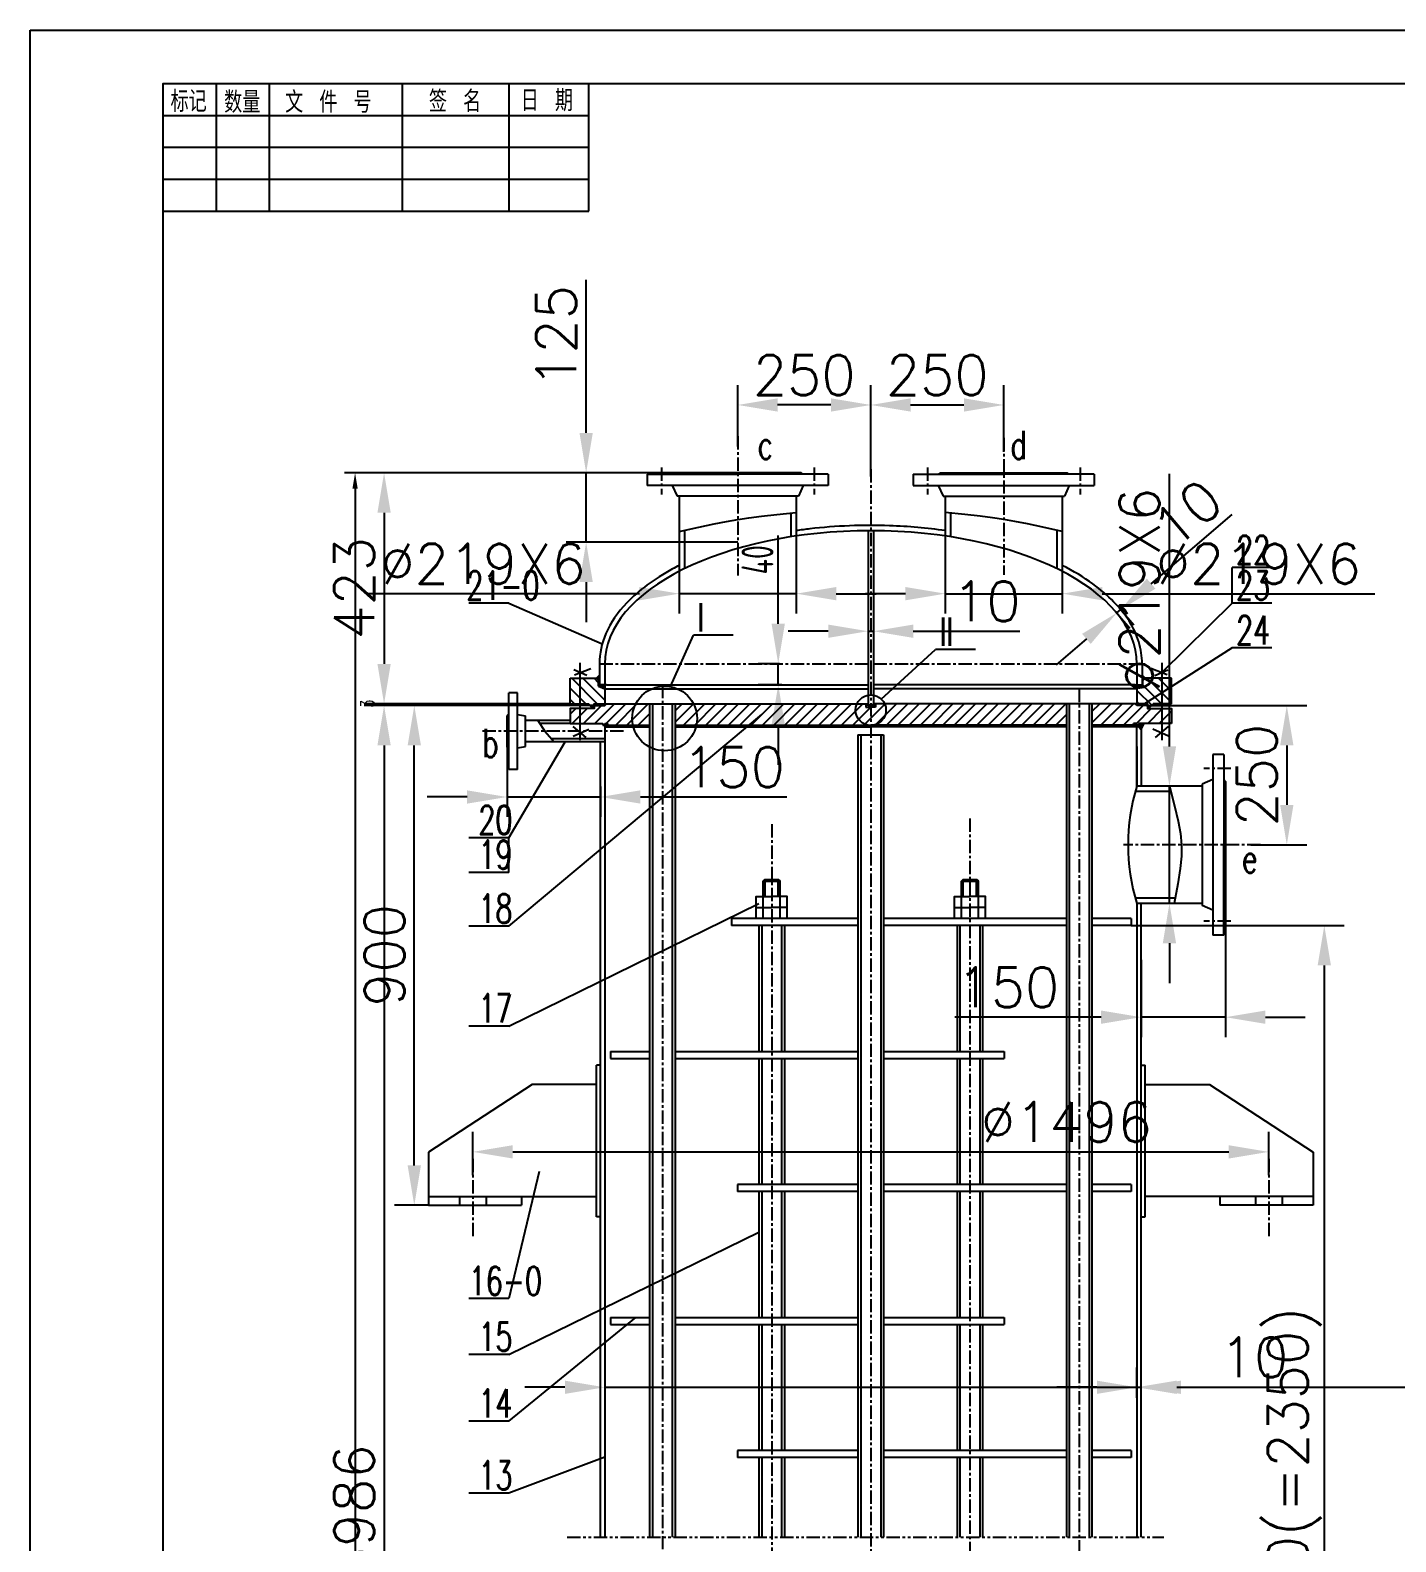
# Model space of a CAD drawing. Header units: millimetres. Extents: x 394735 to 397054, y -22030 to -21189.
# Drawn here: x 396460.1 to 396716.8, y -21473.5 to -21189.4 of the extents above; entities that cross this region are included whole.
import ezdxf

# ---------------------------------------------------------------- set-up
doc = ezdxf.new("R2010")
doc.units = ezdxf.units.MM
doc.linetypes.add('CENTERX2', pattern=[4, 2.5, -0.5, 0.5, -0.5])
doc.linetypes.add('PHANTOMX2', pattern=[5, 2.5, -0.5, 0.5, -0.5, 0.5, -0.5])
for name, color, linetype in [('16CEN', 6, 'CENTERX2'), ('16CON', 4, 'Continuous'), ('16CON2', 3, 'Continuous'), ('16TXT', 3, 'Continuous'), ('PHANTOMX2', 3, 'PHANTOMX2')]:
    doc.layers.add(name, color=color, linetype=linetype)
doc.styles.add('HZ', font='txt', dxfattribs={"width": 0.8, "bigfont": 'HZTXT.SHX'})
doc.styles.add('HZ1', font='ascii.shx', dxfattribs={"width": 0.75, "bigfont": 'hztxt2.shx'})
doc.styles.get("Standard").update_dxf_attribs({"font": 'txt', "bigfont": 'gbcbig.shx'})
doc.dimstyles.get("Standard").update_dxf_attribs({"dimscale": 1.5, "dimtxt": 5, "dimasz": 5, "dimexe": 2.5, "dimexo": 0, "dimgap": 1.25, "dimtad": 3, "dimdec": 0, "dimdsep": 46, "dimtxsty": 'Standard', "dimcen": 0, "dimaunit": 1, "dimadec": 0, "dimazin": 0, "dimtfac": 1, "dimtdec": 4, "dimtmove": 0, "dimatfit": 1, "dimfxl": 1, "dimtolj": 1, "dimtzin": 0, "dimarcsym": 0})
pattern_1 = [(45, (396460.11174, -22030.40785), (-0.088388348, 0.088388348), []), (135, (396460.11174, -22030.40785), (-0.088388348, -0.088388348), [])]

# ---------------------------------------------------------------- blocks, each defined once
blk = doc.blocks.new('*D596')
at = {"layer": '16CON2', "color": 0, "lineweight": -2}
for p, q in [((396566.1, -21316.33), (396522.87, -21316.33)), ((396526.62, -21323.83), (396526.62, -21612.36)), ((396542.91, -21619.86), (396522.87, -21619.86))]:
    blk.add_line(p, q, dxfattribs=at)
at = {"layer": '16CON2', "color": 0}
for points in [[(396525.37, -21323.83), (396527.87, -21323.83), (396526.62, -21316.33)], [(396525.37, -21612.36), (396527.87, -21612.36), (396526.62, -21619.86)]]:
    blk.add_solid(points, dxfattribs=at)
at = {"layer": 'Defpoints', "color": 0}
for p in [(396566.1, -21316.33), (396526.62, -21619.86), (396542.91, -21619.86)]:
    blk.add_point(p, dxfattribs=at)
at = {"layer": '16CON2', "color": 0, "insert": (396521, -21468.1), "char_height": 7.5, "attachment_point": 5, "rotation": 90}
blk.add_mtext('\\A1;3986', dxfattribs=at)
blk = doc.blocks.new('*D597')
at = {"layer": '16CON2', "color": 0, "lineweight": -2}
for p, q in [((396581.2, -21272.6), (396522.87, -21272.6)), ((396526.62, -21280.1), (396526.62, -21308.53)), ((396561.6, -21316.03), (396522.87, -21316.03))]:
    blk.add_line(p, q, dxfattribs=at)
at = {"layer": '16CON2', "color": 0}
for points in [[(396525.37, -21280.1), (396527.87, -21280.1), (396526.62, -21272.6)], [(396525.37, -21308.53), (396527.87, -21308.53), (396526.62, -21316.03)]]:
    blk.add_solid(points, dxfattribs=at)
at = {"layer": 'Defpoints', "color": 0}
for p in [(396581.2, -21272.6), (396526.62, -21316.03), (396561.6, -21316.03)]:
    blk.add_point(p, dxfattribs=at)
at = {"layer": '16CON2', "color": 0, "insert": (396521, -21294.32), "char_height": 7.5, "attachment_point": 5, "rotation": 90}
blk.add_mtext('\\A1;423', dxfattribs=at)
blk = doc.blocks.new('*D598')
at = {"layer": '16CON2', "color": 0, "lineweight": -2}
for p, q in [((396564.6, -21265.1), (396564.6, -21236.35)), ((396572.28, -21272.6), (396560.85, -21272.6)), ((396564.6, -21285.65), (396564.6, -21272.6)), ((396593.1, -21285.65), (396560.85, -21285.65)), ((396564.6, -21293.15), (396564.6, -21300.65))]:
    blk.add_line(p, q, dxfattribs=at)
at = {"layer": '16CON2', "color": 0}
for points in [[(396563.35, -21265.1), (396565.85, -21265.1), (396564.6, -21272.6)], [(396563.35, -21293.15), (396565.85, -21293.15), (396564.6, -21285.65)]]:
    blk.add_solid(points, dxfattribs=at)
at = {"layer": 'Defpoints', "color": 0}
for p in [(396564.6, -21272.6), (396572.28, -21272.6), (396593.1, -21285.65)]:
    blk.add_point(p, dxfattribs=at)
at = {"layer": '16CON2', "color": 0, "insert": (396558.97, -21246.97), "char_height": 7.5, "attachment_point": 5, "rotation": 90}
blk.add_mtext('\\A1;125', dxfattribs=at)
blk = doc.blocks.new('*D599')
at = {"layer": '16CON2', "color": 0, "lineweight": -2}
for p, q in [((396593.1, -21267.65), (396593.1, -21256.1)), ((396618.1, -21273.29), (396618.1, -21256.1)), ((396610.6, -21259.85), (396600.6, -21259.85))]:
    blk.add_line(p, q, dxfattribs=at)
at = {"layer": '16CON2', "color": 0}
for points in [[(396600.6, -21258.6), (396600.6, -21261.1), (396593.1, -21259.85)], [(396610.6, -21258.6), (396610.6, -21261.1), (396618.1, -21259.85)]]:
    blk.add_solid(points, dxfattribs=at)
at = {"layer": 'Defpoints', "color": 0}
for p in [(396593.1, -21259.85), (396593.1, -21267.65), (396618.1, -21273.29)]:
    blk.add_point(p, dxfattribs=at)
at = {"layer": '16CON2', "color": 0, "insert": (396605.6, -21254.23), "char_height": 7.5, "attachment_point": 5}
blk.add_mtext('\\A1;250', dxfattribs=at)
blk = doc.blocks.new('*D600')
at = {"layer": '16CON2', "color": 0, "lineweight": -2}
for p, q in [((396618.1, -21266.86), (396618.1, -21256.1)), ((396643.1, -21268.66), (396643.1, -21256.1)), ((396625.6, -21259.85), (396635.6, -21259.85))]:
    blk.add_line(p, q, dxfattribs=at)
at = {"layer": '16CON2', "color": 0}
for points in [[(396625.6, -21258.6), (396625.6, -21261.1), (396618.1, -21259.85)], [(396635.6, -21258.6), (396635.6, -21261.1), (396643.1, -21259.85)]]:
    blk.add_solid(points, dxfattribs=at)
at = {"layer": 'Defpoints', "color": 0}
for p in [(396643.1, -21259.85), (396618.1, -21266.86), (396643.1, -21268.66)]:
    blk.add_point(p, dxfattribs=at)
at = {"layer": '16CON2', "color": 0, "insert": (396630.6, -21254.23), "char_height": 7.5, "attachment_point": 5}
blk.add_mtext('\\A1;250', dxfattribs=at)
blk = doc.blocks.new('*D601')
at = {"layer": '16CON2', "color": 0, "lineweight": -2}
for p, q in [((396604.1, -21284.48), (396604.1, -21299.07)), ((396582.1, -21291.13), (396582.1, -21299.07)), ((396574.6, -21295.32), (396523.35, -21295.32)), ((396604.1, -21295.32), (396582.1, -21295.32)), ((396611.6, -21295.32), (396619.1, -21295.32))]:
    blk.add_line(p, q, dxfattribs=at)
at = {"layer": '16CON2', "color": 0}
for points in [[(396574.6, -21294.07), (396574.6, -21296.57), (396582.1, -21295.32)], [(396611.6, -21294.07), (396611.6, -21296.57), (396604.1, -21295.32)]]:
    blk.add_solid(points, dxfattribs=at)
at = {"layer": 'Defpoints', "color": 0}
for p in [(396604.1, -21284.48), (396582.1, -21291.13), (396582.1, -21295.32)]:
    blk.add_point(p, dxfattribs=at)
at = {"layer": '16CON2', "color": 0, "insert": (396545.23, -21289.69), "char_height": 7.5, "attachment_point": 5}
blk.add_mtext('\\A1;%%C219X6', dxfattribs=at)
blk = doc.blocks.new('*D602')
at = {"layer": '16CON2', "color": 0, "lineweight": -2}
for p, q in [((396632.1, -21284.48), (396632.1, -21299.07)), ((396654.1, -21291.13), (396654.1, -21299.07)), ((396624.6, -21295.32), (396617.1, -21295.32)), ((396632.1, -21295.32), (396654.1, -21295.32)), ((396661.6, -21295.32), (396712.85, -21295.32))]:
    blk.add_line(p, q, dxfattribs=at)
at = {"layer": '16CON2', "color": 0}
for points in [[(396624.6, -21294.07), (396624.6, -21296.57), (396632.1, -21295.32)], [(396661.6, -21294.07), (396661.6, -21296.57), (396654.1, -21295.32)]]:
    blk.add_solid(points, dxfattribs=at)
at = {"layer": 'Defpoints', "color": 0}
for p in [(396632.1, -21284.48), (396654.1, -21291.13), (396654.1, -21295.32)]:
    blk.add_point(p, dxfattribs=at)
at = {"layer": '16CON2', "color": 0, "insert": (396690.98, -21289.69), "char_height": 7.5, "attachment_point": 5}
blk.add_mtext('\\A1;%%C219X6', dxfattribs=at)
blk = doc.blocks.new('*D603')
at = {"layer": '16CON2', "color": 0, "lineweight": -2}
for p, q in [((396617.6, -21297.98), (396617.6, -21306.13)), ((396618.6, -21297.98), (396618.6, -21306.13)), ((396610.1, -21302.38), (396602.6, -21302.38)), ((396617.6, -21302.38), (396618.6, -21302.38)), ((396626.1, -21302.38), (396646.1, -21302.38))]:
    blk.add_line(p, q, dxfattribs=at)
at = {"layer": '16CON2', "color": 0}
for points in [[(396610.1, -21301.13), (396610.1, -21303.63), (396617.6, -21302.38)], [(396626.1, -21301.13), (396626.1, -21303.63), (396618.6, -21302.38)]]:
    blk.add_solid(points, dxfattribs=at)
at = {"layer": 'Defpoints', "color": 0}
for p in [(396617.6, -21297.98), (396618.6, -21297.98), (396618.6, -21302.38)]:
    blk.add_point(p, dxfattribs=at)
at = {"layer": '16CON2', "color": 0, "insert": (396639.85, -21296.76), "char_height": 7.5, "attachment_point": 5}
blk.add_mtext('\\A1;10', dxfattribs=at)
blk = doc.blocks.new('*D604')
at = {"layer": '16CON2', "color": 0, "lineweight": -2}
for p, q in [((396600.71, -21300.98), (396600.71, -21284.4)), ((396600.94, -21308.48), (396596.96, -21308.48)), ((396600.71, -21312.48), (396600.71, -21308.48)), ((396601.39, -21312.48), (396596.96, -21312.48)), ((396600.71, -21319.98), (396600.71, -21327.48))]:
    blk.add_line(p, q, dxfattribs=at)
at = {"layer": '16CON2', "color": 0}
for points in [[(396599.46, -21300.98), (396601.96, -21300.98), (396600.71, -21308.48)], [(396599.46, -21319.98), (396601.96, -21319.98), (396600.71, -21312.48)]]:
    blk.add_solid(points, dxfattribs=at)
at = {"layer": 'Defpoints', "color": 0}
for p in [(396600.71, -21308.48), (396600.94, -21308.48), (396601.39, -21312.48)]:
    blk.add_point(p, dxfattribs=at)
at = {"layer": '16CON2', "color": 0, "insert": (396596.81, -21288.94), "char_height": 6, "attachment_point": 5, "rotation": 90, "style": 'HZ1'}
blk.add_mtext('\\A1;40', dxfattribs=at)
blk = doc.blocks.new('*D605')
at = {"layer": '16CON2', "color": 0, "lineweight": -2}
for p, q in [((396670.8, -21293.44), (396686.02, -21280.46)), ((396664.33, -21298.95), (396665.09, -21298.3)), ((396664.86, -21298.03), (396667.53, -21301.16)), ((396664.1, -21298.68), (396666.77, -21301.81)), ((396658.63, -21303.82), (396652.92, -21308.69))]:
    blk.add_line(p, q, dxfattribs=at)
at = {"layer": '16CON2', "color": 0}
for points in [[(396669.99, -21292.49), (396671.61, -21294.39), (396665.09, -21298.3)], [(396657.82, -21302.87), (396659.44, -21304.77), (396664.33, -21298.95)]]:
    blk.add_solid(points, dxfattribs=at)
at = {"layer": 'Defpoints', "color": 0}
for p in [(396664.86, -21298.03), (396665.09, -21298.3), (396664.1, -21298.68)]:
    blk.add_point(p, dxfattribs=at)
at = {"layer": '16CON2', "color": 0, "insert": (396677.61, -21280.23), "char_height": 7.5, "attachment_point": 5, "rotation": 40.4651}
blk.add_mtext('\\A1;10', dxfattribs=at)
blk = doc.blocks.new('*D606')
at = {"layer": '16CON2', "color": 0, "lineweight": -2}
for p, q in [((396670.1, -21316.33), (396700.05, -21316.33)), ((396696.3, -21323.83), (396696.3, -21335.03)), ((396689.52, -21342.53), (396700.05, -21342.53))]:
    blk.add_line(p, q, dxfattribs=at)
at = {"layer": '16CON2', "color": 0}
for points in [[(396695.05, -21323.83), (396697.55, -21323.83), (396696.3, -21316.33)], [(396695.05, -21335.03), (396697.55, -21335.03), (396696.3, -21342.53)]]:
    blk.add_solid(points, dxfattribs=at)
at = {"layer": 'Defpoints', "color": 0}
for p in [(396670.1, -21316.33), (396689.52, -21342.53), (396696.3, -21342.53)]:
    blk.add_point(p, dxfattribs=at)
at = {"layer": '16CON2', "color": 0, "insert": (396690.68, -21329.43), "char_height": 7.5, "attachment_point": 5, "rotation": 90}
blk.add_mtext('\\A1;250', dxfattribs=at)
blk = doc.blocks.new('*D607')
at = {"layer": '16CON2', "color": 0, "lineweight": -2}
for p, q in [((396684.77, -21353.84), (396684.77, -21378.68)), ((396668.9, -21364.12), (396668.9, -21378.68)), ((396661.4, -21374.93), (396633.9, -21374.93)), ((396684.77, -21374.93), (396668.9, -21374.93)), ((396692.27, -21374.93), (396699.77, -21374.93))]:
    blk.add_line(p, q, dxfattribs=at)
at = {"layer": '16CON2', "color": 0}
for points in [[(396661.4, -21373.68), (396661.4, -21376.18), (396668.9, -21374.93)], [(396692.27, -21373.68), (396692.27, -21376.18), (396684.77, -21374.93)]]:
    blk.add_solid(points, dxfattribs=at)
at = {"layer": 'Defpoints', "color": 0}
for p in [(396684.77, -21353.84), (396668.9, -21364.12), (396668.9, -21374.93)]:
    blk.add_point(p, dxfattribs=at)
at = {"layer": '16CON2', "color": 0, "insert": (396643.9, -21369.31), "char_height": 7.5, "attachment_point": 5}
blk.add_mtext('\\A1;150', dxfattribs=at)
blk = doc.blocks.new('*D608')
at = {"layer": '16CON2', "color": 0, "lineweight": -2}
for p, q in [((396667.04, -21357.7), (396707.1, -21357.7)), ((396703.35, -21365.2), (396703.35, -21575.2)), ((396647.97, -21582.7), (396707.1, -21582.7))]:
    blk.add_line(p, q, dxfattribs=at)
at = {"layer": '16CON2', "color": 0}
for points in [[(396702.1, -21365.2), (396704.6, -21365.2), (396703.35, -21357.7)], [(396702.1, -21575.2), (396704.6, -21575.2), (396703.35, -21582.7)]]:
    blk.add_solid(points, dxfattribs=at)
at = {"layer": 'Defpoints', "color": 0}
for p in [(396667.04, -21357.7), (396647.97, -21582.7), (396703.35, -21582.7)]:
    blk.add_point(p, dxfattribs=at)
at = {"layer": '16CON2', "color": 0, "insert": (396697.73, -21470.2), "char_height": 7.5, "attachment_point": 5, "rotation": 90}
blk.add_mtext('\\A1;13X250(=2350)', dxfattribs=at)
blk = doc.blocks.new('*D614')
at = {"layer": '16CON2', "color": 0, "lineweight": -2}
for p, q in [((396560.6, -21444.5), (396553.1, -21444.5)), ((396568.1, -21444.28), (396568.1, -21448.25)), ((396568.1, -21444.5), (396668.1, -21444.5)), ((396668.1, -21444.06), (396668.1, -21448.25)), ((396675.6, -21444.5), (396790.6, -21444.5))]:
    blk.add_line(p, q, dxfattribs=at)
at = {"layer": '16CON2', "color": 0}
for points in [[(396560.6, -21443.25), (396560.6, -21445.75), (396568.1, -21444.5)], [(396675.6, -21443.25), (396675.6, -21445.75), (396668.1, -21444.5)]]:
    blk.add_solid(points, dxfattribs=at)
at = {"layer": 'Defpoints', "color": 0}
for p in [(396568.1, -21444.28), (396668.1, -21444.06), (396668.1, -21444.5)]:
    blk.add_point(p, dxfattribs=at)
at = {"layer": '16CON2', "color": 0, "insert": (396736.85, -21438.87), "char_height": 7.5, "attachment_point": 5}
blk.add_mtext('\\A1;          %%C1000', dxfattribs=at)
blk = doc.blocks.new('*D615')
at = {"layer": '16CON2', "color": 0, "lineweight": -2}
for p, q in [((396668.1, -21446.5), (396668.1, -21440.75)), ((396668.9, -21444.5), (396668.9, -21440.75)), ((396660.6, -21444.5), (396653.1, -21444.5)), ((396668.1, -21444.5), (396668.9, -21444.5)), ((396676.4, -21444.5), (396696.4, -21444.5))]:
    blk.add_line(p, q, dxfattribs=at)
at = {"layer": '16CON2', "color": 0}
for points in [[(396660.6, -21443.25), (396660.6, -21445.75), (396668.1, -21444.5)], [(396676.4, -21443.25), (396676.4, -21445.75), (396668.9, -21444.5)]]:
    blk.add_solid(points, dxfattribs=at)
at = {"layer": 'Defpoints', "color": 0}
for p in [(396668.9, -21444.5), (396668.9, -21444.5), (396668.1, -21446.5)]:
    blk.add_point(p, dxfattribs=at)
at = {"layer": '16CON2', "color": 0, "insert": (396690.15, -21438.87), "char_height": 7.5, "attachment_point": 5}
blk.add_mtext('\\A1;10', dxfattribs=at)
blk = doc.blocks.new('*D616')
at = {"layer": '16CON2', "color": 0, "lineweight": -2}
for p, q in [((396533.46, -21316.33), (396528.55, -21316.33)), ((396532.3, -21402.78), (396532.3, -21323.83)), ((396534.97, -21410.28), (396528.55, -21410.28))]:
    blk.add_line(p, q, dxfattribs=at)
at = {"layer": '16CON2', "color": 0}
for points in [[(396531.05, -21323.83), (396533.55, -21323.83), (396532.3, -21316.33)], [(396531.05, -21402.78), (396533.55, -21402.78), (396532.3, -21410.28)]]:
    blk.add_solid(points, dxfattribs=at)
at = {"layer": 'Defpoints', "color": 0}
for p in [(396532.3, -21316.33), (396533.46, -21316.33), (396534.97, -21410.28)]:
    blk.add_point(p, dxfattribs=at)
at = {"layer": '16CON2', "color": 0, "insert": (396526.68, -21363.31), "char_height": 7.5, "attachment_point": 5, "rotation": 90}
blk.add_mtext('\\A1;900', dxfattribs=at)
blk = doc.blocks.new('*D617')
at = {"layer": '16CON2', "color": 0, "lineweight": -2}
for p, q in [((396543.3, -21404.65), (396543.3, -21396.5)), ((396692.9, -21404.65), (396692.9, -21396.5)), ((396550.8, -21400.25), (396685.4, -21400.25))]:
    blk.add_line(p, q, dxfattribs=at)
at = {"layer": '16CON2', "color": 0}
for points in [[(396550.8, -21399), (396550.8, -21401.5), (396543.3, -21400.25)], [(396685.4, -21399), (396685.4, -21401.5), (396692.9, -21400.25)]]:
    blk.add_solid(points, dxfattribs=at)
at = {"layer": 'Defpoints', "color": 0}
for p in [(396692.9, -21400.25), (396543.3, -21404.65), (396692.9, -21404.65)]:
    blk.add_point(p, dxfattribs=at)
at = {"layer": '16CON2', "color": 0, "insert": (396618.1, -21394.63), "char_height": 7.5, "attachment_point": 5}
blk.add_mtext('\\A1;           %%c1496', dxfattribs=at)
blk = doc.blocks.new('*D618')
at = {"layer": '16CON2', "color": 0, "lineweight": -2}
for p, q in [((396549.73, -21323.53), (396549.73, -21337.29)), ((396567.3, -21331.56), (396567.3, -21337.29)), ((396542.23, -21333.54), (396534.73, -21333.54)), ((396549.73, -21333.54), (396567.3, -21333.54)), ((396574.8, -21333.54), (396602.3, -21333.54))]:
    blk.add_line(p, q, dxfattribs=at)
at = {"layer": '16CON2', "color": 0}
for points in [[(396542.23, -21332.29), (396542.23, -21334.79), (396549.73, -21333.54)], [(396574.8, -21332.29), (396574.8, -21334.79), (396567.3, -21333.54)]]:
    blk.add_solid(points, dxfattribs=at)
at = {"layer": 'Defpoints', "color": 0}
for p in [(396549.73, -21323.53), (396567.3, -21331.56), (396567.3, -21333.54)]:
    blk.add_point(p, dxfattribs=at)
at = {"layer": '16CON2', "color": 0, "insert": (396592.3, -21327.92), "char_height": 7.5, "attachment_point": 5}
blk.add_mtext('\\A1;150', dxfattribs=at)
blk = doc.blocks.new('*D774')
at = {"layer": '16CON2', "color": 0, "lineweight": -2}
for p, q in [((396674.24, -21324.03), (396674.24, -21272.78)), ((396676.73, -21331.53), (396670.49, -21331.53)), ((396674.24, -21353.53), (396674.24, -21331.53)), ((396674.24, -21353.53), (396670.49, -21353.53)), ((396674.24, -21361.03), (396674.24, -21368.53))]:
    blk.add_line(p, q, dxfattribs=at)
at = {"layer": '16CON2', "color": 0}
for points in [[(396672.99, -21324.03), (396675.49, -21324.03), (396674.24, -21331.53)], [(396672.99, -21361.03), (396675.49, -21361.03), (396674.24, -21353.53)]]:
    blk.add_solid(points, dxfattribs=at)
at = {"layer": 'Defpoints', "color": 0}
for p in [(396674.24, -21331.53), (396676.73, -21331.53), (396674.24, -21353.53)]:
    blk.add_point(p, dxfattribs=at)
at = {"layer": '16CON2', "color": 0, "insert": (396668.61, -21294.66), "char_height": 7.5, "attachment_point": 5, "rotation": 90}
blk.add_mtext('\\A1;%%C219X6', dxfattribs=at)

msp = doc.modelspace()

# ---------------------------------------------------------------- hatches: boundary and pattern name
at = {"layer": '16CON2'}
h = msp.add_hatch(dxfattribs=at)
h.set_pattern_fill('ANSI31', color=256, scale=12, angle=90, style=0)
h.set_pattern_definition([(135, (396460.1117, -22030.4078), (-1.0606602, -1.0606602), [])])
h.paths.add_polyline_path([(396568.1, -21313.23), (396566.95, -21312.69), (396566.95, -21311.61), (396566.52, -21311.23), (396563.39, -21311.23), (396563.39, -21316.03), (396565.04, -21316.03), (396565.64, -21316.63), (396566.1, -21316.63), (396566.1, -21316.03), (396568.1, -21316.03)])
h.paths.add_polyline_path([(396563.39, -21311.23), (396561.6, -21311.23), (396561.6, -21316.03), (396563.39, -21316.03)])
h.paths.add_polyline_path([(396672.82, -21311.23), (396669.69, -21311.23), (396669.26, -21311.61), (396669.26, -21312.69), (396668.1, -21313.23), (396668.1, -21316.03), (396670.1, -21316.03), (396670.1, -21316.63), (396670.57, -21316.63), (396671.17, -21316.03), (396672.82, -21316.03)])
h.paths.add_polyline_path([(396674.6, -21311.23), (396672.82, -21311.23), (396672.82, -21316.03), (396674.6, -21316.03)])
h = msp.add_hatch(dxfattribs=at)
h.set_pattern_fill('ANSI37', color=256, style=0)
h.set_pattern_definition(pattern_1)
h.paths.add_polyline_path([(396567.1, -21310.66), (396566.52, -21311.23), (396566.95, -21311.61), (396567.1, -21311.61)])
h.paths.add_polyline_path([(396568.1, -21312.48), (396566.95, -21312.48), (396566.95, -21312.69), (396568.1, -21313.23)])
h.paths.add_polyline_path([(396568.1, -21316.03), (396566.1, -21316.03), (396566.1, -21316.33), (396568.1, -21316.33)])
h = msp.add_hatch(dxfattribs=at)
h.set_pattern_fill('ANSI37', color=256, style=0)
h.set_pattern_definition(pattern_1)
h.paths.add_polyline_path([(396669.69, -21311.23), (396669.1, -21310.66), (396669.1, -21311.61), (396669.26, -21311.61)])
h.paths.add_polyline_path([(396669.26, -21312.69), (396669.26, -21312.48), (396668.1, -21312.48), (396668.1, -21313.23)])
h.paths.add_polyline_path([(396670.1, -21316.03), (396668.1, -21316.03), (396668.1, -21316.33), (396670.1, -21316.33)])
h = msp.add_hatch(dxfattribs=at)
h.set_pattern_fill('ANSI31', color=256, scale=12, style=0)
h.set_pattern_definition([(45, (396460.1117, -22030.4078), (-1.0606602, 1.0606602), [])])
h.paths.add_polyline_path([(396576.54, -21320.03), (396576.54, -21316.03), (396568.4, -21316.03), (396568.1, -21316.33), (396566.1, -21316.33), (396566.1, -21316.53), (396566.1, -21316.63), (396566.1, -21316.93), (396563.39, -21316.93), (396563.39, -21319.73), (396567.73, -21319.73), (396567.73, -21320.03), (396568.1, -21320.03), (396568.1, -21319.73), (396568.7, -21319.73), (396568.7, -21320.03)])
h.paths.add_polyline_path([(396563.39, -21316.93), (396561.6, -21316.93), (396561.6, -21319.73), (396563.39, -21319.73)])
h.paths.add_polyline_path([(396599.48, -21320.03), (396618.1, -21320.03), (396618.1, -21316.64), (396617.2, -21316.64), (396617.2, -21316.03), (396581.34, -21316.03), (396581.34, -21320.03)])
h.paths.add_polyline_path([(396654.87, -21320.03), (396654.87, -21316.03), (396619, -21316.03), (396619, -21316.64), (396618.1, -21316.64), (396618.1, -21320.03)])
h.paths.add_polyline_path([(396667.5, -21320.03), (396667.5, -21319.73), (396668.1, -21319.73), (396668.1, -21320.03), (396668.48, -21320.03), (396668.48, -21319.73), (396672.82, -21319.73), (396672.82, -21316.93), (396670.1, -21316.93), (396670.1, -21316.63), (396670.1, -21316.33), (396668.1, -21316.33), (396667.8, -21316.03), (396659.67, -21316.03), (396659.67, -21320.03)])
h.paths.add_polyline_path([(396672.82, -21319.73), (396674.6, -21319.73), (396674.6, -21316.93), (396672.82, -21316.93)])
h = msp.add_hatch(dxfattribs=at)
h.set_pattern_fill('ANSI37', color=256, scale=4, style=0)
h.set_pattern_definition([(45, (396460.11174, -21955.01385), (-0.3535534, 0.3535534), []), (135, (396460.11174, -21955.01385), (-0.3535534, -0.3535534), [])])
h.paths.add_polyline_path([(396618.1, -21316.24), (396617.2, -21316.24), (396617.2, -21316.64), (396618.1, -21316.64)])
h.paths.add_polyline_path([(396619, -21316.24), (396618.1, -21316.24), (396618.1, -21316.64), (396619, -21316.64)])
h = msp.add_hatch(dxfattribs=at)
h.set_pattern_fill('ANSI37', color=256, style=0)
h.set_pattern_definition(pattern_1)
h.paths.add_polyline_path([(396669.51, -21319.73), (396668.48, -21319.73), (396668.48, -21320.03), (396668.1, -21320.03), (396668.1, -21320.33), (396668.48, -21320.33), (396668.9, -21320.84)])

# ---------------------------------------------------------------- linework, layer by layer
at = {"color": 3, "linetype": 'ByBlock'}
for p, q in [((396524.56, -21272.6), (396519.17, -21272.6)), ((396521.17, -21275.6), (396521.17, -21724.54))]:
    msp.add_line(p, q, dxfattribs=at)
msp.add_lwpolyline([(397044.11, -22020.41), (396485.11, -22020.41), (396485.11, -21199.41), (397044.11, -21199.41)], close=True)
msp.add_solid([(396520.67, -21275.6), (396521.67, -21275.6), (396521.17, -21272.6)], dxfattribs=at)
at = {"layer": '16CEN'}
for p, q in [((396593.1, -21265.74), (396593.1, -21291.89)), ((396643.1, -21266.02), (396643.1, -21291.75)), ((396578.75, -21271.59), (396578.75, -21276.65)), ((396607.46, -21271.59), (396607.46, -21276.65)), ((396618.1, -21271.91), (396618.1, -21683.75)), ((396628.75, -21271.59), (396628.75, -21276.65)), ((396657.46, -21271.59), (396657.46, -21276.65)), ((396567.1, -21308.48), (396617.6, -21308.48)), ((396618.6, -21308.48), (396669.1, -21308.48)), ((396578.94, -21312.46), (396578.94, -21622.14)), ((396657.27, -21313.23), (396657.27, -21631.93)), ((396685.78, -21328.18), (396680.73, -21328.18)), ((396636.73, -21337.57), (396636.73, -21631.93)), ((396599.48, -21338.64), (396599.48, -21622.8)), ((396691.35, -21342.53), (396665.62, -21342.53)), ((396685.78, -21356.89), (396680.73, -21356.89)), ((396543.3, -21401.57), (396543.3, -21416.55)), ((396692.9, -21401.57), (396692.9, -21416.55))]:
    msp.add_line(p, q, dxfattribs=at)
msp.add_lwpolyline([(396571.63, -21321.17), (396545.06, -21321.17)], dxfattribs=at)
at = {"layer": '16CON'}
for p, q in [((396576.1, -21272.88), (396576.1, -21275)), ((396605.01, -21272.6), (396581.2, -21272.6)), ((396610.1, -21272.88), (396610.1, -21275)), ((396626.1, -21272.88), (396626.1, -21275)), ((396631.2, -21272.6), (396655.01, -21272.6)), ((396660.1, -21272.88), (396660.1, -21275)), ((396610.1, -21275), (396576.1, -21275)), ((396626.1, -21275), (396660.1, -21275)), ((396604.51, -21277), (396581.7, -21277)), ((396582.1, -21277), (396582.1, -21291.13)), ((396604.1, -21277), (396604.1, -21284.48)), ((396631.7, -21277), (396654.51, -21277)), ((396632.1, -21277), (396632.1, -21284.48)), ((396654.1, -21277), (396654.1, -21291.13)), ((396603.1, -21280.18), (396603.1, -21284.63)), ((396633.1, -21280.18), (396633.1, -21284.63)), ((396583.1, -21283.41), (396583.1, -21290.63)), ((396617.6, -21283.48), (396617.6, -21316.24)), ((396618.6, -21283.48), (396618.6, -21316.24)), ((396653.1, -21283.41), (396653.1, -21290.63)), ((396567.1, -21308.48), (396567.1, -21312.48)), ((396568.1, -21308.48), (396568.1, -21316.33)), ((396668.1, -21308.48), (396668.1, -21316.33)), ((396669.1, -21308.48), (396669.1, -21312.48)), ((396566.95, -21311.61), (396566.52, -21311.23)), ((396566.95, -21312.69), (396566.95, -21311.61)), ((396669.26, -21311.61), (396669.69, -21311.23)), ((396669.26, -21312.69), (396669.26, -21311.61)), ((396550.1, -21328.36), (396550.1, -21313.98)), ((396551.73, -21328.36), (396551.73, -21313.98)), ((396550.1, -21318.03), (396549.73, -21318.19)), ((396549.73, -21324.15), (396549.73, -21318.19)), ((396549.73, -21324.15), (396549.73, -21318.19)), ((396551.73, -21318.03), (396553.23, -21318.27)), ((396553.23, -21324.07), (396553.23, -21318.27)), ((396576.54, -21316.03), (396576.54, -21472.66)), ((396577.07, -21316.03), (396577.07, -21472.66)), ((396580.8, -21316.03), (396580.8, -21472.66)), ((396581.34, -21316.03), (396581.34, -21472.66)), ((396617.2, -21316.03), (396617.2, -21316.64)), ((396619, -21316.03), (396619, -21316.64)), ((396654.87, -21316.03), (396654.87, -21472.66)), ((396655.41, -21316.03), (396655.41, -21472.66)), ((396659.14, -21316.03), (396659.14, -21472.66)), ((396659.67, -21316.03), (396659.67, -21472.66)), ((396567.73, -21319.73), (396567.73, -21320.03)), ((396568.1, -21320.03), (396568.1, -21319.73)), ((396568.1, -21320.03), (396568.1, -21472.66)), ((396568.7, -21320.03), (396568.7, -21319.73)), ((396667.5, -21320.03), (396667.5, -21319.73)), ((396668.1, -21320.03), (396668.1, -21319.73)), ((396668.1, -21331.53), (396668.1, -21320.03)), ((396668.48, -21319.73), (396668.48, -21320.03)), ((396668.9, -21320.84), (396668.9, -21331.53)), ((396567.3, -21472.66), (396567.3, -21323.17)), ((396615.7, -21321.87), (396615.7, -21472.66)), ((396615.7, -21321.87), (396620.5, -21321.87)), ((396616.24, -21321.87), (396616.24, -21472.66)), ((396619.97, -21321.87), (396619.97, -21472.66)), ((396620.5, -21321.87), (396620.5, -21472.66)), ((396668.1, -21324.03), (396668.1, -21331.53)), ((396550.1, -21324.31), (396549.73, -21324.15)), ((396551.73, -21324.31), (396553.23, -21324.07)), ((396682.37, -21325.53), (396682.37, -21359.53)), ((396684.49, -21325.53), (396682.37, -21325.53)), ((396674.5, -21332.53), (396667.82, -21332.53)), ((396680.37, -21331.53), (396668.1, -21331.53)), ((396680.37, -21331.12), (396680.37, -21353.94)), ((396684.77, -21330.63), (396684.77, -21354.44)), ((396675.31, -21352.53), (396667.82, -21352.53)), ((396668.1, -21353.53), (396668.1, -21472.66)), ((396680.37, -21353.53), (396668.1, -21353.53)), ((396668.9, -21472.66), (396668.9, -21353.53)), ((396591.9, -21356.37), (396591.9, -21357.7)), ((396615.7, -21356.37), (396591.9, -21356.37)), ((396615.7, -21357.7), (396591.9, -21357.7)), ((396597.08, -21357.7), (396597.08, -21381.37)), ((396597.61, -21357.7), (396597.61, -21381.37)), ((396601.35, -21357.7), (396601.35, -21381.37)), ((396601.88, -21357.7), (396601.88, -21381.37)), ((396636.73, -21356.37), (396620.5, -21356.37)), ((396636.73, -21357.7), (396620.5, -21357.7)), ((396634.33, -21357.7), (396634.33, -21381.37)), ((396634.86, -21357.7), (396634.86, -21381.37)), ((396654.87, -21356.37), (396636.73, -21356.37)), ((396654.87, -21357.7), (396636.73, -21357.7)), ((396638.6, -21357.7), (396638.6, -21381.37)), ((396639.13, -21357.7), (396639.13, -21381.37)), ((396667.04, -21356.37), (396659.67, -21356.37)), ((396667.04, -21357.7), (396659.67, -21357.7)), ((396667.04, -21356.37), (396667.04, -21357.7)), ((396684.49, -21359.53), (396682.37, -21359.53)), ((396569.17, -21381.37), (396576.54, -21381.37)), ((396569.17, -21381.37), (396569.17, -21382.7)), ((396569.17, -21382.7), (396576.54, -21382.7)), ((396581.34, -21381.37), (396601.88, -21381.37)), ((396581.34, -21382.7), (396601.88, -21382.7)), ((396597.08, -21382.7), (396597.08, -21406.37)), ((396597.61, -21382.7), (396597.61, -21406.37)), ((396601.35, -21382.7), (396601.35, -21406.37)), ((396601.88, -21381.37), (396615.7, -21381.37)), ((396601.88, -21382.7), (396615.7, -21382.7)), ((396601.88, -21382.7), (396601.88, -21406.37)), ((396620.5, -21381.37), (396643.16, -21381.37)), ((396620.5, -21382.7), (396643.16, -21382.7)), ((396634.33, -21382.7), (396634.33, -21406.37)), ((396634.86, -21382.7), (396634.86, -21406.37)), ((396638.6, -21382.7), (396638.6, -21406.37)), ((396639.13, -21382.7), (396639.13, -21406.37)), ((396643.16, -21381.37), (396643.16, -21382.7)), ((396566.54, -21412.44), (396566.54, -21383.96)), ((396669.67, -21412.44), (396669.67, -21383.96)), ((396534.97, -21400.28), (396534.97, -21410.28)), ((396701.24, -21400.28), (396701.24, -21410.28)), ((396593.05, -21406.37), (396593.05, -21407.7)), ((396615.7, -21406.37), (396593.05, -21406.37)), ((396634.33, -21406.37), (396620.5, -21406.37)), ((396654.87, -21406.37), (396634.33, -21406.37)), ((396667.04, -21406.37), (396659.67, -21406.37)), ((396667.04, -21406.37), (396667.04, -21407.7)), ((396534.97, -21408.62), (396566.54, -21408.62)), ((396540.8, -21408.62), (396540.8, -21410.28)), ((396545.8, -21408.62), (396545.8, -21410.28)), ((396552.47, -21408.62), (396552.47, -21410.28)), ((396615.7, -21407.7), (396593.05, -21407.7)), ((396597.08, -21407.7), (396597.08, -21431.37)), ((396597.61, -21407.7), (396597.61, -21431.37)), ((396601.35, -21407.7), (396601.35, -21431.37)), ((396601.88, -21407.7), (396601.88, -21431.37)), ((396634.33, -21407.7), (396620.5, -21407.7)), ((396654.87, -21407.7), (396634.33, -21407.7)), ((396634.33, -21407.7), (396634.33, -21431.37)), ((396634.86, -21407.7), (396634.86, -21431.37)), ((396638.6, -21407.7), (396638.6, -21431.37)), ((396639.13, -21407.7), (396639.13, -21431.37)), ((396667.04, -21407.7), (396659.67, -21407.7)), ((396701.24, -21408.62), (396669.67, -21408.62)), ((396683.74, -21408.62), (396683.74, -21410.28)), ((396690.4, -21408.62), (396690.4, -21410.28)), ((396695.4, -21408.62), (396695.4, -21410.28)), ((396534.97, -21410.28), (396552.47, -21410.28)), ((396701.24, -21410.28), (396683.74, -21410.28)), ((396569.17, -21431.37), (396569.17, -21432.7)), ((396569.17, -21431.37), (396576.54, -21431.37)), ((396581.34, -21431.37), (396601.88, -21431.37)), ((396601.88, -21431.37), (396615.7, -21431.37)), ((396620.5, -21431.37), (396643.16, -21431.37)), ((396643.16, -21431.37), (396643.16, -21432.7)), ((396569.17, -21432.7), (396576.54, -21432.7)), ((396581.34, -21432.7), (396601.88, -21432.7)), ((396597.08, -21432.7), (396597.08, -21456.37)), ((396597.61, -21432.7), (396597.61, -21456.37)), ((396601.35, -21432.7), (396601.35, -21456.37)), ((396601.88, -21432.7), (396615.7, -21432.7)), ((396601.88, -21432.7), (396601.88, -21456.37)), ((396620.5, -21432.7), (396643.16, -21432.7)), ((396634.33, -21432.7), (396634.33, -21456.37)), ((396634.86, -21432.7), (396634.86, -21456.37)), ((396638.6, -21432.7), (396638.6, -21456.37)), ((396639.13, -21432.7), (396639.13, -21456.37)), ((396593.05, -21456.37), (396593.05, -21457.7)), ((396615.7, -21456.37), (396593.05, -21456.37)), ((396634.33, -21456.37), (396620.5, -21456.37)), ((396654.87, -21456.37), (396634.33, -21456.37)), ((396667.04, -21456.37), (396659.67, -21456.37)), ((396667.04, -21456.37), (396667.04, -21457.7)), ((396615.7, -21457.7), (396593.05, -21457.7)), ((396597.08, -21457.7), (396597.08, -21472.66)), ((396597.61, -21457.7), (396597.61, -21472.66)), ((396601.35, -21457.7), (396601.35, -21472.66)), ((396601.88, -21457.7), (396601.88, -21472.66)), ((396634.33, -21457.7), (396620.5, -21457.7)), ((396654.87, -21457.7), (396634.33, -21457.7)), ((396634.33, -21457.7), (396634.33, -21472.66)), ((396634.86, -21457.7), (396634.86, -21472.66)), ((396638.6, -21457.7), (396638.6, -21472.66)), ((396639.13, -21457.7), (396639.13, -21472.66)), ((396667.04, -21457.7), (396659.67, -21457.7))]:
    msp.add_line(p, q, dxfattribs=at)
for points in [[(396576.1, -21272.88), (396580.8, -21272.88), (396581.2, -21272.6)], [(396580.8, -21272.88), (396593.1, -21272.88)], [(396605.4, -21272.88), (396593.1, -21272.88)], [(396610.1, -21272.88), (396605.4, -21272.88), (396605.01, -21272.6)], [(396626.1, -21272.88), (396630.8, -21272.88), (396631.2, -21272.6)], [(396630.8, -21272.88), (396643.1, -21272.88)], [(396655.4, -21272.88), (396643.1, -21272.88)], [(396660.1, -21272.88), (396655.4, -21272.88), (396655.01, -21272.6)], [(396580.8, -21275), (396581.7, -21277)], [(396605.4, -21275), (396604.51, -21277)], [(396630.8, -21275), (396631.7, -21277)], [(396655.4, -21275), (396654.51, -21277)], [(396561.6, -21316.03), (396561.6, -21311.23)], [(396561.6, -21311.23), (396566.52, -21311.23)], [(396566.52, -21311.23), (396567.1, -21310.66)], [(396567.1, -21311.61), (396566.95, -21311.61)], [(396568.43, -21312.48), (396566.95, -21312.48)], [(396566.95, -21312.69), (396568.1, -21313.23)], [(396568.43, -21312.48), (396617.6, -21312.48)], [(396667.78, -21312.48), (396618.6, -21312.48)], [(396667.78, -21312.48), (396669.26, -21312.48)], [(396669.26, -21312.69), (396668.1, -21313.23)], [(396669.69, -21311.23), (396669.1, -21310.66)], [(396669.1, -21311.61), (396669.26, -21311.61)], [(396674.6, -21311.23), (396669.69, -21311.23)], [(396674.6, -21316.03), (396674.6, -21311.23)], [(396551.73, -21313.98), (396550.1, -21313.98)], [(396568.1, -21313.23), (396617.6, -21313.23)], [(396668.1, -21313.23), (396618.6, -21313.23)], [(396561.6, -21316.03), (396565.04, -21316.03)], [(396566.1, -21316.63), (396566.1, -21316.93), (396561.6, -21316.93), (396561.6, -21319.73)], [(396565.64, -21316.63), (396565.04, -21316.03)], [(396565.64, -21316.63), (396566.1, -21316.63)], [(396566.1, -21316.03), (396566.1, -21316.63)], [(396566.1, -21316.53), (396566.1, -21316.03), (396617.6, -21316.03)], [(396566.1, -21316.33), (396568.1, -21316.33)], [(396568.1, -21316.33), (396568.4, -21316.03)], [(396617.2, -21316.24), (396618.1, -21316.24)], [(396617.2, -21316.64), (396618.1, -21316.64)], [(396619, -21316.24), (396618.1, -21316.24)], [(396619, -21316.64), (396618.1, -21316.64)], [(396670.1, -21316.53), (396670.1, -21316.03), (396618.6, -21316.03)], [(396668.1, -21316.33), (396667.8, -21316.03)], [(396670.1, -21316.33), (396668.1, -21316.33)], [(396670.1, -21316.03), (396670.1, -21316.63)], [(396670.1, -21316.63), (396670.1, -21316.93), (396674.6, -21316.93), (396674.6, -21319.73)], [(396670.57, -21316.63), (396670.1, -21316.63)], [(396670.57, -21316.63), (396671.17, -21316.03)], [(396674.6, -21316.03), (396671.17, -21316.03)], [(396561.6, -21319.17), (396553.23, -21319.17)], [(396561.6, -21319.73), (396555.9, -21319.73)], [(396561.6, -21319.73), (396567.73, -21319.73)], [(396567.73, -21320.03), (396576.54, -21320.03)], [(396568.1, -21319.73), (396568.7, -21319.73)], [(396568.1, -21320.33), (396576.54, -21320.33)], [(396581.34, -21320.03), (396599.48, -21320.03)], [(396581.34, -21320.33), (396599.48, -21320.33)], [(396599.48, -21320.03), (396618.1, -21320.03)], [(396599.48, -21320.33), (396618.1, -21320.33)], [(396654.87, -21320.03), (396618.1, -21320.03)], [(396654.87, -21320.33), (396618.1, -21320.33)], [(396668.48, -21320.03), (396659.67, -21320.03)], [(396668.48, -21320.33), (396659.67, -21320.33)], [(396668.1, -21319.73), (396667.5, -21319.73)], [(396674.6, -21319.73), (396668.48, -21319.73)], [(396668.48, -21320.33), (396668.9, -21320.84)], [(396668.9, -21320.84), (396669.51, -21319.73)], [(396568.1, -21323.17), (396553.23, -21323.17)], [(396568.1, -21322.61), (396558.1, -21322.61)], [(396684.49, -21325.53), (396684.49, -21330.23), (396684.77, -21330.63)], [(396551.73, -21328.36), (396550.1, -21328.36)], [(396682.37, -21330.23), (396680.37, -21331.12)], [(396684.49, -21330.23), (396684.49, -21342.53)], [(396684.49, -21354.83), (396684.49, -21342.53)], [(396597.88, -21349.35), (396598.24, -21349.05), (396600.72, -21349.05), (396601.08, -21349.35)], [(396597.88, -21356.37), (396597.88, -21349.35)], [(396597.88, -21349.35), (396601.08, -21349.35)], [(396601.08, -21356.37), (396601.08, -21349.35)], [(396635.13, -21349.35), (396635.49, -21349.05), (396637.97, -21349.05), (396638.33, -21349.35)], [(396635.13, -21356.37), (396635.13, -21349.35)], [(396635.13, -21349.35), (396638.33, -21349.35)], [(396638.33, -21356.37), (396638.33, -21349.35)], [(396596.56, -21354.3), (396596.56, -21352.23), (396599.48, -21352.23)], [(396602.4, -21354.3), (396602.4, -21352.23), (396599.48, -21352.23)], [(396633.81, -21354.3), (396633.81, -21352.23), (396636.73, -21352.23)], [(396639.65, -21354.3), (396639.65, -21352.23), (396636.73, -21352.23)], [(396596.56, -21356.37), (396596.56, -21354.3), (396599.48, -21354.3)], [(396602.4, -21356.37), (396602.4, -21354.3), (396599.48, -21354.3)], [(396633.81, -21356.37), (396633.81, -21354.3), (396636.73, -21354.3)], [(396639.65, -21356.37), (396639.65, -21354.3), (396636.73, -21354.3)], [(396682.37, -21354.83), (396680.37, -21353.94)], [(396684.49, -21359.53), (396684.49, -21354.83), (396684.77, -21354.44)], [(396567.3, -21383.96), (396566.54, -21383.96)], [(396668.9, -21383.96), (396669.67, -21383.96)], [(396566.54, -21387.58), (396554.47, -21387.58), (396534.97, -21400.28)], [(396669.67, -21387.58), (396681.74, -21387.58), (396701.24, -21400.28)], [(396567.3, -21412.44), (396566.54, -21412.44)], [(396668.9, -21412.44), (396669.67, -21412.44)]]:
    msp.add_lwpolyline(points, dxfattribs=at)
msp.add_arc((396704.25, -21342.53), 37.79, 163.0756, 196.9244, dxfattribs=at)
msp.add_ellipse((396618.1, -21308.48), major_axis=(-50, 0), ratio=0.5, start_param=3.141593, end_param=6.283185, dxfattribs=at)
for points, knots in [([(396632.1, -21283.47), (396628.69, -21282.98), (396625.18, -21282.67), (396616.62, -21282.37), (396611.54, -21282.57), (396605.79, -21283.24), (396604.94, -21283.35), (396604.1, -21283.47)], [4.4315639, 4.4315639, 4.4315639, 4.4315639, 4.6423278, 4.6423278, 4.9414037, 4.9414037, 4.9932131, 4.9932131, 4.9932131, 4.9932131]), ([(396582.1, -21290.01), (396581.67, -21290.23), (396581.24, -21290.45), (396577.38, -21292.55), (396574.47, -21294.7), (396570.51, -21298.86), (396569.18, -21300.79), (396567.52, -21304.66), (396567.1, -21306.57), (396567.1, -21308.48)], [5.5032788, 5.5032788, 5.5032788, 5.5032788, 5.5395554, 5.5395554, 5.8386313, 5.8386313, 6.0704443, 6.0704443, 6.2831853, 6.2831853, 6.2831853, 6.2831853]), ([(396669.1, -21308.48), (396669.1, -21307.11), (396668.9, -21305.74), (396668.07, -21303.05), (396667.46, -21301.73), (396665.07, -21297.95), (396662.77, -21295.6), (396658.14, -21292.24), (396656.21, -21291.08), (396654.1, -21290.01)], [3.1415927, 3.1415927, 3.1415927, 3.1415927, 3.2938085, 3.2938085, 3.4460244, 3.4460244, 3.7451002, 3.7451002, 3.9214855, 3.9214855, 3.9214855, 3.9214855])]:
    msp.add_open_spline(points, degree=3, knots=knots, dxfattribs=at)
at = {"layer": '16CON2'}
for p, q in [((396460.11, -22030.41), (396460.11, -21189.41)), ((396460.11, -21189.41), (397054.11, -21189.41)), ((396693.51, -21290.43), (396686, -21290.43)), ((396686, -21297.12), (396686, -21290.43)), ((396550.09, -21297.12), (396542.57, -21297.12)), ((396550.09, -21297.12), (396567.63, -21304.75)), ((396686, -21297.12), (396672.82, -21310.12)), ((396693.51, -21297.12), (396686, -21297.12)), ((396580.44, -21312.8), (396584.75, -21303.09)), ((396592.26, -21303.09), (396584.75, -21303.09)), ((396620.08, -21315.15), (396630.27, -21305.8)), ((396637.79, -21305.8), (396630.27, -21305.8)), ((396686, -21305.53), (396669.37, -21316.18)), ((396693.51, -21305.53), (396686, -21305.53)), ((396563.39, -21308.29), (396563.39, -21322.88)), ((396672.82, -21308.29), (396672.82, -21322.88)), ((396550.09, -21357.85), (396597.61, -21318.03)), ((396555.54, -21319.17), (396556.84, -21321.17)), ((396550.09, -21341.2), (396560.67, -21323.17)), ((396550.09, -21341.2), (396542.57, -21341.2)), ((396550.09, -21347.71), (396550.09, -21341.2)), ((396550.09, -21347.71), (396542.57, -21347.71)), ((396550.09, -21376.59), (396597.08, -21353.59)), ((396550.09, -21357.85), (396542.57, -21357.85)), ((396550.09, -21376.59), (396542.57, -21376.59)), ((396555.76, -21403.95), (396550.09, -21427.83)), ((396550.09, -21438.34), (396597.08, -21415.33)), ((396550.09, -21427.83), (396542.57, -21427.83)), ((396550.09, -21450.86), (396573.97, -21431.37)), ((396550.09, -21438.34), (396542.57, -21438.34)), ((396550.09, -21450.86), (396542.57, -21450.86)), ((396568.1, -21457.64), (396550.09, -21464.39)), ((396550.09, -21464.39), (396542.57, -21464.39))]:
    msp.add_line(p, q, dxfattribs=at)
for points in [[(396582.1, -21283.63), (396585.76, -21282.82), (396588.64, -21282.21), (396591, -21281.73), (396593.1, -21281.36), (396595.21, -21281.05), (396597.57, -21280.76), (396600.45, -21280.45), (396604.1, -21280.08)], [(396654.1, -21283.63), (396650.45, -21282.82), (396647.57, -21282.21), (396645.21, -21281.73), (396643.1, -21281.36), (396641, -21281.05), (396638.64, -21280.76), (396635.76, -21280.45), (396632.1, -21280.08)], [(396564.71, -21310.68), (396562.28, -21309.66)], [(396562.41, -21310.55), (396565.47, -21309.4)], [(396673.8, -21310.55), (396670.74, -21309.4)], [(396671.5, -21310.68), (396673.93, -21309.66)], [(396556.84, -21321.17), (396558.59, -21323.17)], [(396564.58, -21322.34), (396562.15, -21320.3)], [(396562.15, -21322.09), (396565.09, -21320.81)], [(396674.06, -21322.09), (396671.12, -21320.81)], [(396671.63, -21322.34), (396674.06, -21320.3)], [(396674.24, -21331.53), (396675.19, -21335.19), (396675.88, -21338.06), (396676.32, -21340.43), (396676.52, -21342.53), (396676.49, -21344.64), (396676.24, -21347), (396675.79, -21349.88), (396675.13, -21353.53)], [(396598.24, -21352.23), (396598.24, -21349.05)], [(396600.72, -21352.23), (396600.72, -21349.05)], [(396635.49, -21352.23), (396635.49, -21349.05)], [(396637.97, -21352.23), (396637.97, -21349.05)]]:
    msp.add_lwpolyline(points, dxfattribs=at)
for centre, radius in [((396579.36, -21318.78), 6.08), ((396618.1, -21317.21), 2.86)]:
    msp.add_circle(centre, radius, dxfattribs=at)
at = {"layer": '16TXT'}
for p, q in [((396485.11, -21223.41), (396485.11, -21199.41)), ((396495.11, -21223.41), (396495.11, -21199.41)), ((396505.11, -21223.41), (396505.11, -21199.41)), ((396530.11, -21223.41), (396530.11, -21199.41)), ((396550.11, -21223.41), (396550.11, -21199.41)), ((396565.11, -21223.41), (396565.11, -21199.41)), ((396485.11, -21205.41), (396565.11, -21205.41)), ((396485.11, -21211.41), (396565.11, -21211.41)), ((396485.11, -21217.41), (396565.11, -21217.41)), ((396485.11, -21223.41), (396565.11, -21223.41))]:
    msp.add_line(p, q, dxfattribs=at)
at = {"layer": 'Defpoints', "color": 0, "linetype": 'ByBlock'}
for p in [(396524.62, -21272.6), (396571.76, -21382.7), (396664.45, -21407.7), (396571.76, -21432.7), (396664.45, -21457.7)]:
    msp.add_point(p, dxfattribs=at)
at = {"layer": 'PHANTOMX2'}
msp.add_line((396561.05, -21472.66), (396673.2, -21472.66), dxfattribs=at)

# ---------------------------------------------------------------- texts
at = {"layer": '16CON2', "style": 'HZ', "width": 0.7}
for s, height, p in [('c', 5.33, (396596.86, -21270.02)), ('d', 5.33, (396644.38, -21270.02)), ('22', 5.333, (396686.77, -21289.76)), ('21-0', 5.333, (396542.08, -21296.45)), ('23', 5.333, (396686.77, -21296.45)), ('I', 5.33, (396585.52, -21302.42)), ('II', 5.333, (396631.04, -21305.12)), ('24', 5.333, (396686.77, -21304.85)), ('b', 5.33, (396545.12, -21326.08)), ('20', 5.333, (396544.35, -21340.53)), ('19', 5.333, (396544.35, -21347.03)), ('e', 5.33, (396687.88, -21347.78)), ('18', 5.333, (396544.35, -21357.17)), ('17', 5.333, (396544.35, -21375.92)), ('16-0', 5.333, (396542.55, -21427.16)), ('15', 5.333, (396544.35, -21437.66)), ('14', 5.333, (396544.35, -21450.19)), ('13', 5.333, (396544.35, -21463.72))]:
    msp.add_text(s, height=height, dxfattribs=at).set_placement(p)
msp.add_text('3', height=2.5, rotation=90, dxfattribs=at).set_placement((396524.74, -21316.75))
at = {"layer": '16TXT', "style": 'HZ', "width": 0.85}
for s, p in [('标记', (396486.49, -21204.78)), ('数量', (396496.56, -21204.93)), ('文 件 号', (396508.02, -21204.93)), ('签 名', (396535.05, -21204.78)), ('日 期', (396552.3, -21204.62))]:
    msp.add_text(s, height=4, dxfattribs=at).set_placement(p)

# ---------------------------------------------------------------- dimensions: what is measured, and where the dimension line sits
at = {"layer": '16CON2'}
for base, p1, p2, text, picture, middle in [((396564.6, -21272.6), (396593.1, -21285.65), (396572.28, -21272.6), '125', '*D598', (396558.97, -21246.97)), ((396526.62, -21316.03), (396581.2, -21272.6), (396561.6, -21316.03), '423', '*D597', (396521, -21294.32)), ((396674.24, -21331.53), (396674.24, -21353.53), (396676.73, -21331.53), '%%C219X6', '*D774', (396668.61, -21294.66)), ((396526.62, -21619.86), (396566.1, -21316.33), (396542.91, -21619.86), '3986', '*D596', (396521, -21468.1)), ((396532.3, -21316.33), (396534.97, -21410.28), (396533.46, -21316.33), '900', '*D616', (396526.68, -21363.31)), ((396696.3, -21342.53), (396670.1, -21316.33), (396689.52, -21342.53), '250', '*D606', (396690.68, -21329.43)), ((396703.35, -21582.7), (396667.04, -21357.7), (396647.97, -21582.7), '13X250(=2350)', '*D608', (396697.73, -21470.2))]:
    dim = msp.add_linear_dim(base=base, p1=p1, p2=p2, angle=90, text=text, dimstyle='Standard', dxfattribs=at)
    dim.commit()
    dim.dimension.update_dxf_attribs({"geometry": picture, "text_midpoint": middle})
for base, p1, p2, text, picture, middle in [((396593.1, -21259.85), (396618.1, -21273.29), (396593.1, -21267.65), '250', '*D599', (396605.6, -21254.23)), ((396643.1, -21259.85), (396618.1, -21266.86), (396643.1, -21268.66), '250', '*D600', (396630.6, -21254.23)), ((396582.1, -21295.32), (396604.1, -21284.48), (396582.1, -21291.13), '%%C219X6', '*D601', (396545.23, -21289.69)), ((396654.1, -21295.32), (396632.1, -21284.48), (396654.1, -21291.13), '%%C219X6', '*D602', (396690.98, -21289.69)), ((396618.6, -21302.38), (396617.6, -21297.98), (396618.6, -21297.98), '10', '*D603', (396639.85, -21296.76)), ((396567.3, -21333.54), (396549.73, -21323.53), (396567.3, -21331.56), '150', '*D618', (396592.3, -21327.92)), ((396668.9, -21374.93), (396684.77, -21353.84), (396668.9, -21364.12), '150', '*D607', (396643.9, -21369.31)), ((396692.9, -21400.25), (396543.3, -21404.65), (396692.9, -21404.65), '           %%c1496', '*D617', (396618.1, -21394.63)), ((396668.1, -21444.5), (396568.1, -21444.28), (396668.1, -21444.06), '          %%C1000', '*D614', (396736.85, -21438.87)), ((396668.9, -21444.5), (396668.1, -21446.5), (396668.9, -21444.5), '10', '*D615', (396690.15, -21438.87))]:
    dim = msp.add_linear_dim(base=base, p1=p1, p2=p2, text=text, dimstyle='Standard', dxfattribs=at)
    dim.commit()
    dim.dimension.update_dxf_attribs({"geometry": picture, "text_midpoint": middle})
dim = msp.add_aligned_dim(p1=(396664.1, -21298.68), p2=(396664.86, -21298.03), distance=-0.36, text='10', dimstyle='Standard', dxfattribs=at)
dim.commit()
dim.dimension.update_dxf_attribs({"geometry": '*D605', "text_midpoint": (396677.61, -21280.23)})
dim = msp.add_linear_dim(base=(396600.71, -21308.48), p1=(396601.39, -21312.48), p2=(396600.94, -21308.48), angle=90, text='40', dimstyle='Standard', override={"dimtxt": 4, "dimgap": 0.6, "dimtxsty": 'HZ1'}, dxfattribs=at)
dim.commit()
dim.dimension.update_dxf_attribs({"geometry": '*D604', "text_midpoint": (396596.81, -21288.94)})

doc.saveas('drawing.dxf')
